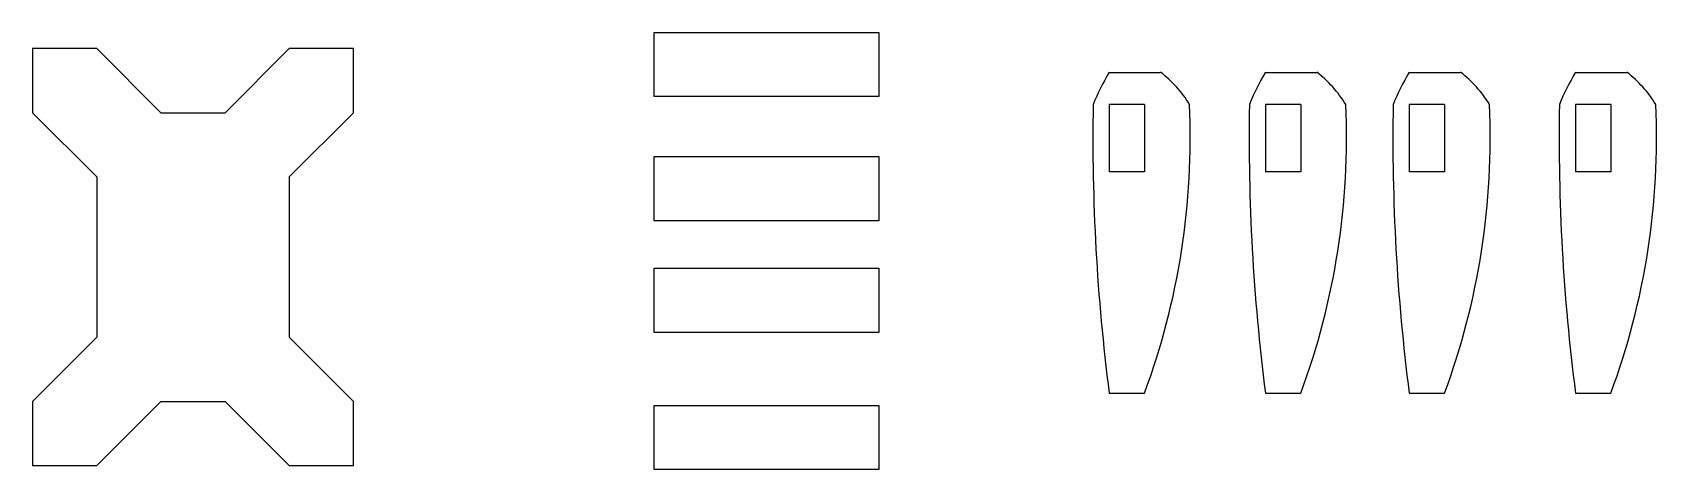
# Model space of a CAD drawing. Header units: centimetres. Extents: x -408735.8 to -408685.2, y 76315 to 76328.6.
import ezdxf

# ---------------------------------------------------------------- set-up
doc = ezdxf.new("R2010")
doc.units = ezdxf.units.CM
doc.header["$LTSCALE"] = 0.05
doc.layers.add('conti', color=7, linetype='Continuous')

msp = doc.modelspace()

# ---------------------------------------------------------------- linework, layer by layer
at = {"layer": 'conti'}
for p, q in [((-408735.764, 76328.137), (-408735.764, 76326.137)), ((-408733.764, 76328.137), (-408735.764, 76328.137)), ((-408733.764, 76328.137), (-408731.764, 76326.137)), ((-408727.764, 76328.137), (-408729.764, 76326.137)), ((-408725.764, 76328.137), (-408727.764, 76328.137)), ((-408725.764, 76326.137), (-408725.764, 76328.137)), ((-408702.216, 76327.395), (-408700.616, 76327.395)), ((-408697.348, 76327.395), (-408695.748, 76327.395)), ((-408692.869, 76327.395), (-408691.269, 76327.395)), ((-408687.688, 76327.395), (-408686.088, 76327.395)), ((-408702.216, 76326.395), (-408702.216, 76324.295)), ((-408701.116, 76326.395), (-408702.216, 76326.395)), ((-408701.116, 76326.395), (-408701.116, 76324.295)), ((-408697.348, 76326.395), (-408697.348, 76324.295)), ((-408696.248, 76326.395), (-408697.348, 76326.395)), ((-408696.248, 76326.395), (-408696.248, 76324.295)), ((-408691.769, 76326.395), (-408692.869, 76326.395)), ((-408692.869, 76326.395), (-408692.869, 76324.295)), ((-408691.769, 76326.395), (-408691.769, 76324.295)), ((-408687.688, 76326.395), (-408687.688, 76324.295)), ((-408686.588, 76326.395), (-408687.688, 76326.395)), ((-408686.588, 76326.395), (-408686.588, 76324.295)), ((-408735.764, 76326.137), (-408733.764, 76324.137)), ((-408731.764, 76326.137), (-408729.764, 76326.137)), ((-408725.764, 76326.137), (-408727.764, 76324.137)), ((-408733.764, 76324.137), (-408733.764, 76319.137)), ((-408727.764, 76324.137), (-408727.764, 76319.137)), ((-408701.116, 76324.295), (-408702.216, 76324.295)), ((-408696.248, 76324.295), (-408697.348, 76324.295)), ((-408691.769, 76324.295), (-408692.869, 76324.295)), ((-408686.588, 76324.295), (-408687.688, 76324.295)), ((-408735.764, 76317.137), (-408733.764, 76319.137)), ((-408725.764, 76317.137), (-408727.764, 76319.137)), ((-408702.216, 76317.395), (-408701.116, 76317.395)), ((-408697.348, 76317.395), (-408696.248, 76317.395)), ((-408692.869, 76317.395), (-408691.769, 76317.395)), ((-408687.688, 76317.395), (-408686.588, 76317.395)), ((-408735.764, 76317.137), (-408735.764, 76315.137)), ((-408733.764, 76315.137), (-408731.764, 76317.137)), ((-408731.764, 76317.137), (-408729.764, 76317.137)), ((-408727.764, 76315.137), (-408729.764, 76317.137)), ((-408725.764, 76315.137), (-408725.764, 76317.137)), ((-408735.764, 76315.137), (-408733.764, 76315.137)), ((-408727.764, 76315.137), (-408725.764, 76315.137))]:
    msp.add_line(p, q, dxfattribs=at)
for points in [[(-408716.396, 76328.638), (-408709.396, 76328.638), (-408709.396, 76326.638), (-408716.396, 76326.638)], [(-408716.396, 76324.769), (-408709.396, 76324.769), (-408709.396, 76322.769), (-408716.396, 76322.769)], [(-408716.396, 76321.288), (-408709.396, 76321.288), (-408709.396, 76319.288), (-408716.396, 76319.288)], [(-408716.396, 76317.014), (-408709.396, 76317.014), (-408709.396, 76315.014), (-408716.396, 76315.014)]]:
    msp.add_lwpolyline(points, close=True, dxfattribs=at)
for centre, radius, start, end in [((-408696.395, 76323.86), 6.811, 148.727, 158.1429), ((-408702.771, 76324.551), 3.569, 31.1223, 52.8521), ((-408691.527, 76323.86), 6.811, 148.727, 158.1429), ((-408697.903, 76324.551), 3.569, 31.1223, 52.8521), ((-408687.047, 76323.86), 6.811, 148.727, 158.1429), ((-408693.424, 76324.551), 3.569, 31.1223, 52.8521), ((-408681.866, 76323.86), 6.811, 148.727, 158.1429), ((-408688.243, 76324.551), 3.569, 31.1223, 52.8521), ((-408640.366, 76325.345), 62.359, 179.03521, 187.32445), ((-408722.595, 76325.345), 22.903, 339.6887, 2.6277), ((-408635.498, 76325.345), 62.359, 179.03521, 187.32445), ((-408717.726, 76325.345), 22.903, 339.6887, 2.6277), ((-408631.019, 76325.345), 62.359, 179.03521, 187.32445), ((-408713.247, 76325.345), 22.903, 339.6887, 2.6277), ((-408625.838, 76325.345), 62.359, 179.03521, 187.32445), ((-408708.066, 76325.345), 22.903, 339.6887, 2.6277)]:
    msp.add_arc(centre, radius, start, end, dxfattribs=at)

doc.saveas('drawing.dxf')
